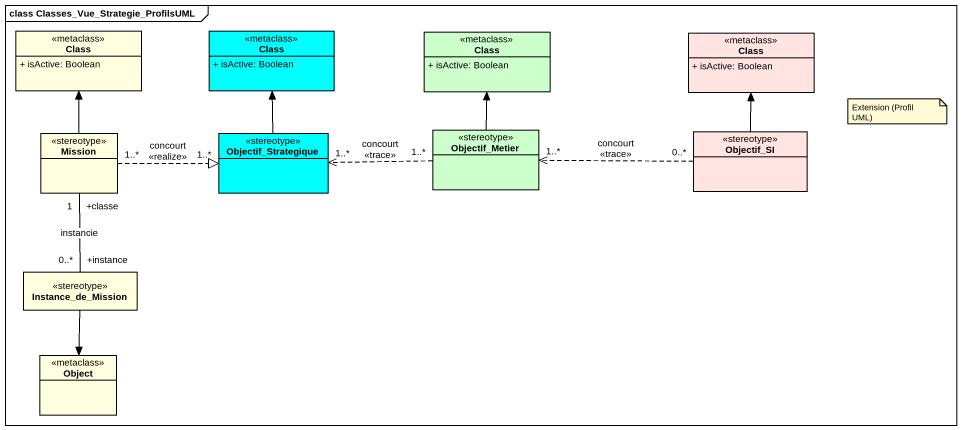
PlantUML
@startuml
mainframe class Classes_Vue_Strategie_ProfilsUML
hide circle
hide empty members
skinparam classAttributeIconSize 0
class "Class" as Class_ <<metaclass>> #FFFFE0 {
  + isActive: Boolean
}
class "Class" as Class__2 <<metaclass>> #00FFFF {
  + isActive: Boolean
}
class "Class" as Class__3 <<metaclass>> #CCFFCC {
  + isActive: Boolean
}
class "Class" as Class__4 <<metaclass>> #FFE4E1 {
  + isActive: Boolean
}
class Mission <<stereotype>> #FFFFE0
class Objectif_Strategique <<stereotype>> #00FFFF
class Objectif_Metier <<stereotype>> #CCFFCC
class Objectif_SI <<stereotype>> #FFE4E1
class Instance_de_Mission <<stereotype>> #FFFFE0
class "Object" as Object_ <<metaclass>> #FFFFE0
Mission -up-> Class_
Mission "1..*" .right.|> "1..*" Objectif_Strategique : concourt\n<<realize>>
Mission "+classe\n1" -- "+instance\n0..*" Instance_de_Mission : instancie
Objectif_Strategique -up-> Class__2
Objectif_Metier -up-> Class__3
Objectif_Metier "1..*" .left.> "1..*" Objectif_Strategique : concourt\n<<trace>>
Objectif_SI -up-> Class__4
Objectif_SI "0..*" .left.> "1..*" Objectif_Metier : concourt\n<<trace>>
Instance_de_Mission --> Object_
note as N1
  Extension (Profil UML)
end note
@enduml
